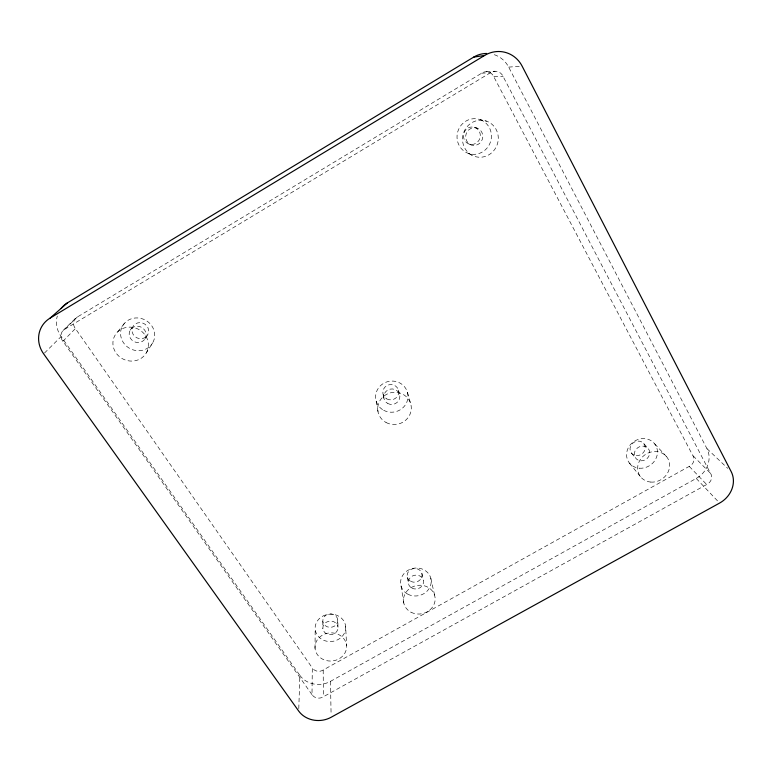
<?xml version="1.0" encoding="UTF-8"?>
<svg xmlns="http://www.w3.org/2000/svg" width="772" height="772" viewBox="0 0 772 772"><rect width="100%" height="100%" fill="white"/><g stroke="black" fill="none" stroke-linecap="round" stroke-linejoin="round"><path stroke-width="0.58" stroke-dasharray="3.86 2.9" d="M315.044 648.451L315.179 629.277M311.994 694.655L61.934 339.854A9.042 8.309 28.3 0 1 63.786 329.818L491.764 71.931A9.486 8.955 -76.6 0 1 502.273 74.913L711.321 474.857A8.125 7.209 -33.8 0 1 708.088 483.735L322.03 697.502A7.759 6.813 -4.9 0 1 312.872 695.726L311.994 694.655L312.313 667.934L74.479 327.232A8.588 7.932 29.1 0 1 76.264 317.659L483.002 72.394A9.003 8.511 -77.6 0 1 492.99 75.222L693.642 457.101A7.749 6.929 -34.2 0 1 690.602 465.622L321.914 670.704A7.421 6.562 -4.7 0 1 313.152 668.977L312.313 667.934M298.783 708.686L299.874 675.365L61.123 336.563A25.91 23.932 29.2 0 1 57.302 316.028M146.246 352.997A17.968 16.772 25.6 0 0 130.169 327.116A17.968 16.772 25.6 0 0 115.52 352.206A17.968 16.772 25.6 0 0 146.246 352.997L152.653 342.913A17.293 16.183 26.3 0 0 137.223 317.929A17.293 16.183 26.3 0 0 123.086 342.141A17.293 16.183 26.3 0 0 152.653 342.913M145.146 338.647A8.608 8.058 26.3 0 0 137.445 326.218A8.608 8.058 26.3 0 0 130.42 338.281A8.608 8.058 26.3 0 0 145.146 338.647L147.693 334.874A8.482 7.952 26.7 0 0 140.108 322.619A8.482 7.952 26.7 0 0 133.189 334.517A8.482 7.952 26.7 0 0 147.693 334.874M130.179 330.136L132.958 326.488M117.691 331.835L125.209 322.474M62.841 341.34L75.338 328.65M44.477 353.045L61.123 336.563M65.147 328.862L77.567 316.752M62.976 330.57L75.502 318.373M299.874 675.365A22.359 19.782 -4.7 0 0 330.464 681.358L696.228 478.437A23.382 20.912 -34.2 0 0 706.959 448.657L508.68 67.106A27.126 25.64 -77.6 0 0 493.337 54.397M508.68 67.106L519.874 66.286M486.283 71.709L495.228 71.207M481.477 73.186L490.152 72.761M493.887 76.689L503.219 76.457M480.126 119.621A17.891 17.138 -73.3 0 1 485.26 149.913A17.891 17.138 -73.3 0 1 457.275 140.002A17.891 17.138 -73.3 0 1 480.126 119.621L486.572 121.165A18.605 17.804 -72.2 0 1 491.86 152.644A18.605 17.804 -72.2 0 1 462.785 142.347A18.605 17.804 -72.2 0 1 486.572 121.165M474.78 127.448A8.772 8.405 -73.7 0 1 477.318 142.299A8.772 8.405 -73.7 0 1 463.586 137.464A8.772 8.405 -73.7 0 1 474.78 127.448L477.164 128.162A8.907 8.531 -73.3 0 1 479.74 143.235A8.907 8.531 -73.3 0 1 465.805 138.323A8.907 8.531 -73.3 0 1 477.164 128.162M469.038 144.036L471.325 144.991M468.401 153.435L474.326 156.311M706.959 448.657L727.735 468.353M693.102 455.847L710.761 473.545M689.319 466.442L706.747 484.584M696.228 478.437L718.8 502.225M654.675 443.832L666.776 456.918M643.8 443.639L648.316 448.677M631.409 453.096L635.752 458.269M629.431 463.084L640.577 476.807M407.442 392.34L410.733 403.939M398.448 390.092L399.587 394.531M430.795 578.218L434.723 595.723M421.927 573.451L423.317 580.148M383.105 394.386L384.022 398.883M376.167 401.083L378.29 413.01M407.307 577.224L408.504 583.97M401.035 585.9L403.91 603.675M345.663 626.536A15.305 13.693 -5.2 0 1 323.796 640.326A15.305 13.693 -5.2 0 1 321.789 616.693A15.305 13.693 -5.2 0 1 345.663 626.536L346.58 645.575A15.836 14.089 -5.3 0 1 323.96 659.799A15.836 14.089 -5.3 0 1 321.876 635.481A15.836 14.089 -5.3 0 1 346.58 645.575M337.76 619.945A7.517 6.745 -5.1 0 1 327.038 626.748A7.517 6.745 -5.1 0 1 326.025 615.12A7.517 6.745 -5.1 0 1 337.76 619.945L338.011 627.221A7.614 6.823 -5.2 0 1 327.145 634.111A7.614 6.823 -5.2 0 1 326.122 622.338A7.614 6.823 -5.2 0 1 338.011 627.221M330.464 681.358L331.101 714.872M322.792 621.286L322.841 628.591M323.198 670.077L323.381 696.855M411.93 588.129A7.652 6.938 -11.8 0 0 423.529 581.943A7.652 6.938 -11.8 0 0 412.258 576.066A7.652 6.938 -11.8 0 0 411.93 588.129M410.685 581.335A7.546 6.861 -11.7 0 0 422.13 575.227A7.546 6.861 -11.7 0 0 411.013 569.408A7.546 6.861 -11.7 0 0 410.685 581.335M386.811 398.931A7.971 7.643 -12.9 0 0 398.728 392.07A7.971 7.643 -12.9 0 0 386.782 385.672A7.971 7.643 -12.9 0 0 386.811 398.931M636.302 455.625A7.797 7.073 -33 0 0 644.726 445.241A7.797 7.073 -33 0 0 631.766 444.209A7.797 7.073 -33 0 0 636.302 455.625M386.068 422.506A16.839 16.077 -13 0 0 411.302 408.098A16.839 16.077 -13 0 0 386.116 394.598A16.839 16.077 -13 0 0 386.068 422.506M383.674 410.279A16.241 15.556 -12.9 0 0 407.992 396.364A16.241 15.556 -12.9 0 0 383.694 383.288A16.241 15.556 -12.9 0 0 383.674 410.279M410.993 612.215A15.913 14.35 -11.8 0 0 435.147 599.448A15.913 14.35 -11.8 0 0 411.765 587.251A15.913 14.35 -11.8 0 0 410.993 612.215M407.886 594.208A15.372 13.935 -11.8 0 0 431.21 581.827A15.372 13.935 -11.8 0 0 408.6 569.968A15.372 13.935 -11.8 0 0 407.886 594.208M640.702 460.826A7.913 7.16 -32.8 0 0 649.252 450.298A7.913 7.16 -32.8 0 0 636.118 449.265A7.913 7.16 -32.8 0 0 640.702 460.826M639.332 468.199A15.884 14.379 -32.8 0 0 656.538 447.094A15.884 14.379 -32.8 0 0 630.174 444.952A15.884 14.379 -32.8 0 0 639.332 468.199M650.806 482.075A16.463 14.822 -32.5 0 0 668.697 460.276A16.463 14.822 -32.5 0 0 641.407 458.095A16.463 14.822 -32.5 0 0 650.806 482.075M387.776 403.495A8.087 7.739 -12.9 0 0 399.867 396.538A8.087 7.739 -12.9 0 0 387.756 390.053A8.087 7.739 -12.9 0 0 387.776 403.495"/><path stroke-width="1.16" d="M473.651 57.138L484.642 55.439A29.056 27.416 -76.3 0 1 522.113 66.122L731.19 471.634A24.858 22.012 -33.7 0 1 719.601 503.074L331.14 717.265A23.71 20.747 -4.9 0 1 298.706 711.07L43.647 353.865A27.705 25.437 28 0 1 50.103 318.112L67.318 302.942L473.651 57.138A27.126 25.64 -77.6 0 1 486.659 53.461M50.103 318.112L484.642 55.439M61.036 308.559A25.91 23.932 29.2 0 1 67.318 302.942"/></g></svg>
